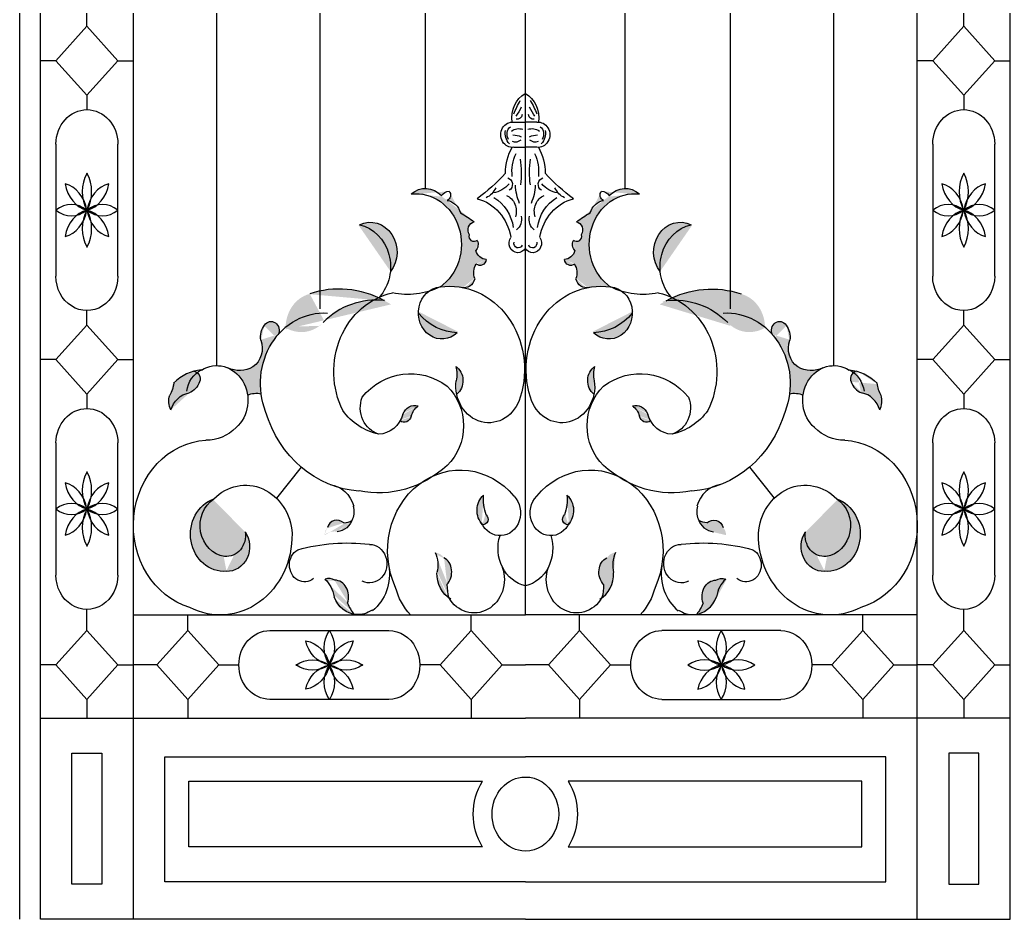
# Model space of a CAD drawing. Extents: x 12262 to 40734, y 30451 to 49613.
# Drawn here: x 31234 to 32333, y 31838 to 32837 of the extents above; entities that cross this region are included whole.
import ezdxf

# ---------------------------------------------------------------- set-up
doc = ezdxf.new("R2010")
doc.units = 0
doc.header["$LTSCALE"] = 0.85
doc.header["$MEASUREMENT"] = 0
doc.layers.get('0').update_dxf_attribs({"linetype": 'CONTINUOUS'})

# ---------------------------------------------------------------- blocks, each defined once
blk = doc.blocks.new('A$C0DFF4785')
h = blk.add_hatch(color=256)
edge = h.paths.add_edge_path()
edge.add_ellipse((1549.1, 782.7), major_axis=(0, 28.6), ratio=0.9, start_angle=316.2779, end_angle=397.9444, ccw=False)
edge.add_ellipse((1575.6, 796.6), major_axis=(0, 11.7), ratio=0.9, start_angle=361.064, end_angle=415.03, ccw=False)
edge.add_ellipse((1571.3, 803.9), major_axis=(0, 6.28), ratio=0.9, start_angle=198.6886, end_angle=314.0296, ccw=False)
edge.add_ellipse((1570.5, 777.6), major_axis=(0, 20.6), ratio=0.9, start_angle=288.8026, end_angle=351.8602, ccw=False)
edge.add_ellipse((1495.6, 591.5), major_axis=(0, 218.4), ratio=0.9, start_angle=326.7998, end_angle=331.9524, ccw=False)
edge.add_ellipse((1604.8, 765.1), major_axis=(0, 9.28), ratio=0.9, start_angle=10.579, end_angle=124.4907)
edge.add_ellipse((1603.2, 758.4), major_axis=(0, 6.11), ratio=0.9, start_angle=76.5092, end_angle=217.8899)
edge.add_ellipse((1599, 749.2), major_axis=(0, 9.5), ratio=0.9, start_angle=223.6227, end_angle=297.4364, ccw=False)
edge.add_ellipse((1617.5, 747), major_axis=(0, 14.7), ratio=0.9, start_angle=108.4814, end_angle=175.6353)
edge.add_ellipse((1609.7, 733.4), major_axis=(0, 7.63), ratio=0.9, start_angle=142.447, end_angle=262.1226, ccw=False)
edge.add_ellipse((1617.6, 717.6), major_axis=(0, 16.6), ratio=0.9, start_angle=53.9705, end_angle=112.8509)
edge.add_ellipse((1592.1, 714.6), major_axis=(0, 13.5), ratio=0.9, start_angle=174.3177, end_angle=254.7474, ccw=False)
edge.add_ellipse((1576.1, 610.5), major_axis=(0, 92.2), ratio=0.9, start_angle=-10.278, end_angle=7.4562)
edge.add_ellipse((1538.5, 749.4), major_axis=(0, 56.1), ratio=0.9, start_angle=212.1191, end_angle=365.8851)
h = blk.add_hatch(color=256)
edge = h.paths.add_edge_path()
edge.add_ellipse((1743.8, 610.5), major_axis=(0, 92.2), ratio=0.9, start_angle=-7.4562, end_angle=10.278)
edge.add_ellipse((1727.8, 714.6), major_axis=(0, 13.5), ratio=0.9, start_angle=105.2526, end_angle=185.6823, ccw=False)
edge.add_ellipse((1702.3, 717.6), major_axis=(0, 16.6), ratio=0.9, start_angle=247.1491, end_angle=306.0295)
edge.add_ellipse((1710.3, 733.4), major_axis=(0, 7.63), ratio=0.9, start_angle=97.8774, end_angle=217.553, ccw=False)
edge.add_ellipse((1702.5, 747), major_axis=(0, 14.7), ratio=0.9, start_angle=184.3647, end_angle=251.5186)
edge.add_ellipse((1720.9, 749.2), major_axis=(0, 9.5), ratio=0.9, start_angle=62.5636, end_angle=136.3773, ccw=False)
edge.add_ellipse((1716.7, 758.4), major_axis=(0, 6.11), ratio=0.9, start_angle=142.1101, end_angle=283.4908)
edge.add_ellipse((1715.2, 765.1), major_axis=(0, 9.28), ratio=0.9, start_angle=235.5093, end_angle=349.421)
edge.add_ellipse((1824.3, 591.5), major_axis=(0, 218.4), ratio=0.9, start_angle=388.0476, end_angle=393.2002, ccw=False)
edge.add_ellipse((1749.5, 777.6), major_axis=(0, 20.6), ratio=0.9, start_angle=368.1398, end_angle=431.1974, ccw=False)
edge.add_ellipse((1748.6, 803.9), major_axis=(0, 6.28), ratio=0.9, start_angle=45.9704, end_angle=161.3114, ccw=False)
edge.add_ellipse((1744.4, 796.6), major_axis=(0, 11.7), ratio=0.9, start_angle=304.97, end_angle=358.936, ccw=False)
edge.add_ellipse((1770.8, 782.7), major_axis=(0, 28.6), ratio=0.9, start_angle=322.0556, end_angle=403.7221, ccw=False)
edge.add_ellipse((1781.4, 749.4), major_axis=(0, 56.1), ratio=0.9, start_angle=-5.8851, end_angle=147.8809)
h = blk.add_hatch(color=256)
edge = h.paths.add_edge_path()
edge.add_ellipse((1487.9, 740.8), major_axis=(0, 33), ratio=0.9, start_angle=228.6294, end_angle=383.6731, ccw=False)
edge.add_ellipse((1467.5, 724.2), major_axis=(0, 47.7), ratio=0.9, start_angle=263.65, end_angle=348.6525)
h = blk.add_hatch(color=256)
edge = h.paths.add_edge_path()
edge.add_ellipse((1832, 740.8), major_axis=(0, 33), ratio=0.9, start_angle=-23.6731, end_angle=131.3706, ccw=False)
edge.add_ellipse((1852.4, 724.2), major_axis=(0, 47.7), ratio=0.9, start_angle=11.3475, end_angle=96.35)
h = blk.add_hatch(color=256)
edge = h.paths.add_edge_path()
edge.add_ellipse((1501.4, 581.8), major_axis=(-30.8, 102), ratio=0.871811, start_angle=-20.5763, end_angle=25.3708)
edge.add_ellipse((1408.7, 693.4), major_axis=(-12.1, 40.2), ratio=0.871811, start_angle=137.5049, end_angle=207.1745, ccw=False)
edge.add_ellipse((1432, 652.6), major_axis=(-12.5, 41.3), ratio=0.871811, start_angle=358.2986, end_angle=429.8919, ccw=False)
edge.add_ellipse((1461.8, 572.8), major_axis=(-37, 122.7), ratio=0.871811, start_angle=319.1137, end_angle=362.2065, ccw=False)
h = blk.add_hatch(color=256)
edge = h.paths.add_edge_path()
edge.add_ellipse((1818.6, 581.8), major_axis=(30.8, 102), ratio=0.871811, start_angle=334.6292, end_angle=380.5763, ccw=False)
edge.add_ellipse((1911.3, 693.4), major_axis=(12.1, 40.2), ratio=0.871811, start_angle=152.8255, end_angle=222.4951)
edge.add_ellipse((1887.9, 652.6), major_axis=(12.5, 41.3), ratio=0.871811, start_angle=-69.8919, end_angle=1.7014)
edge.add_ellipse((1858.2, 572.8), major_axis=(37, 122.7), ratio=0.871811, start_angle=-2.2065, end_angle=40.8863)
h = blk.add_hatch(color=256)
edge = h.paths.add_edge_path()
edge.add_ellipse((1567.4, 673.1), major_axis=(0, 29), ratio=0.9, start_angle=90, end_angle=220.833, ccw=False)
edge.add_ellipse((1585.6, 717.2), major_axis=(0, 66.1), ratio=0.9, start_angle=131.933, end_angle=178.9)
h = blk.add_hatch(color=256)
edge = h.paths.add_edge_path()
edge.add_ellipse((1752.6, 673.1), major_axis=(0, 29), ratio=0.9, start_angle=139.167, end_angle=270, ccw=False)
edge.add_ellipse((1734.4, 717.2), major_axis=(0, 66.1), ratio=0.9, start_angle=181.1, end_angle=228.067)
h = blk.add_hatch(color=256)
edge = h.paths.add_edge_path()
edge.add_ellipse((1342.8, 645.1), major_axis=(0, 35.9), ratio=0.9, start_angle=159.5644, end_angle=207.5546)
edge.add_ellipse((1345.9, 634), major_axis=(0, 24.6), ratio=0.9, start_angle=212.2275, end_angle=291.1142)
edge.add_ellipse((1383, 646.8), major_axis=(0, 18.7), ratio=0.9, start_angle=47.714, end_angle=101.8471, ccw=False)
edge.add_ellipse((1377.9, 653.8), major_axis=(0, 9.83), ratio=0.9, start_angle=240.052, end_angle=415.6178, ccw=False)
edge.add_ellipse((1436.5, 594.8), major_axis=(0, 78.3), ratio=0.9, start_angle=46.3255, end_angle=98.3153)
edge.add_ellipse((1361.8, 550), major_axis=(0, 33.9), ratio=0.9, start_angle=-9.37, end_angle=19.1692)
edge.add_ellipse((1317.5, 576.1), major_axis=(0, 38.5), ratio=0.9, start_angle=-81.1654, end_angle=-23.6805)
h = blk.add_hatch(color=256)
edge = h.paths.add_edge_path()
edge.add_ellipse((1958.1, 550), major_axis=(0, 33.9), ratio=0.9, start_angle=-19.1692, end_angle=9.37)
edge.add_ellipse((1883.4, 594.8), major_axis=(0, 78.3), ratio=0.9, start_angle=261.6847, end_angle=313.6745)
edge.add_ellipse((1942, 653.8), major_axis=(0, 9.83), ratio=0.9, start_angle=-55.6178, end_angle=119.948, ccw=False)
edge.add_ellipse((1936.9, 646.8), major_axis=(0, 18.7), ratio=0.9, start_angle=258.1529, end_angle=312.286, ccw=False)
edge.add_ellipse((1974, 634), major_axis=(0, 24.6), ratio=0.9, start_angle=68.8858, end_angle=147.7725)
edge.add_ellipse((1977.2, 645.1), major_axis=(0, 35.9), ratio=0.9, start_angle=152.4454, end_angle=200.4356)
edge.add_ellipse((2002.4, 576.1), major_axis=(0, 38.5), ratio=0.9, start_angle=23.6805, end_angle=81.1654)
h = blk.add_hatch(color=256)
edge = h.paths.add_edge_path()
edge.add_ellipse((1282, 601.8), major_axis=(7.3, 17.3), ratio=0.919426, start_angle=220.6216, end_angle=275.4189)
edge.add_ellipse((1290.8, 599.5), major_axis=(3.51, 8.28), ratio=0.919426, start_angle=-87.3183, end_angle=16.0005)
edge.add_ellipse((1300.5, 561.8), major_axis=(19, 44.8), ratio=0.919426, start_angle=35.5702, end_angle=67.5606)
edge.add_ellipse((1243.3, 596.2), major_axis=(11.1, 26.3), ratio=0.919426, start_angle=260.6075, end_angle=288.9596, ccw=False)
edge.add_ellipse((1282.9, 576.3), major_axis=(7.8, 18.4), ratio=0.919426, start_angle=95.1078, end_angle=144.6125)
edge.add_ellipse((1289.2, 559.6), major_axis=(9.9, 23.3), ratio=0.919426, start_angle=30.6466, end_angle=97.8782, ccw=False)
h = blk.add_hatch(color=256)
edge = h.paths.add_edge_path()
edge.add_ellipse((1619.4, 591.7), major_axis=(0, 40.5), ratio=0.9, start_angle=81.2068, end_angle=102.493, ccw=False)
edge.add_ellipse((1558.8, 604.5), major_axis=(0, 28.1), ratio=0.9, start_angle=256.2392, end_angle=289.1198)
edge.add_ellipse((1574.1, 597.9), major_axis=(0, 18.5), ratio=0.9, start_angle=215.5648, end_angle=328.989, ccw=False)
h = blk.add_hatch(color=256)
edge = h.paths.add_edge_path()
edge.add_ellipse((1761.1, 604.5), major_axis=(0, 28.1), ratio=0.9, start_angle=70.8802, end_angle=103.7608)
edge.add_ellipse((1700.5, 591.7), major_axis=(0, 40.5), ratio=0.9, start_angle=257.507, end_angle=278.7932, ccw=False)
edge.add_ellipse((1745.8, 597.9), major_axis=(0, 18.5), ratio=0.9, start_angle=31.011, end_angle=144.4352, ccw=False)
h = blk.add_hatch(color=256)
edge = h.paths.add_edge_path()
edge.add_ellipse((2037.9, 601.8), major_axis=(-7.3, 17.3), ratio=0.919426, start_angle=84.5811, end_angle=139.3784, ccw=False)
edge.add_ellipse((2029.2, 599.5), major_axis=(-3.51, 8.28), ratio=0.919426, start_angle=343.9995, end_angle=447.3183, ccw=False)
edge.add_ellipse((2019.4, 561.8), major_axis=(-19, 44.8), ratio=0.919426, start_angle=292.4394, end_angle=324.4298, ccw=False)
edge.add_ellipse((2076.6, 596.2), major_axis=(-11.1, 26.3), ratio=0.919426, start_angle=71.0404, end_angle=99.3925)
edge.add_ellipse((2037.1, 576.3), major_axis=(-7.8, 18.4), ratio=0.919426, start_angle=215.3875, end_angle=264.8922, ccw=False)
edge.add_ellipse((2030.7, 559.6), major_axis=(-9.9, 23.3), ratio=0.919426, start_angle=262.1218, end_angle=329.3534)
h = blk.add_hatch(color=256)
edge = h.paths.add_edge_path()
edge.add_ellipse((1497.1, 569.9), major_axis=(0, 31.3), ratio=0.9, start_angle=238.1725, end_angle=253.1908)
edge.add_ellipse((1537.6, 553.9), major_axis=(0, 16.6), ratio=0.9, start_angle=346.295, end_angle=425.2747, ccw=False)
edge.add_ellipse((1552.8, 551.1), major_axis=(0, 22.9), ratio=0.9, start_angle=34.1931, end_angle=71.0761)
edge.add_ellipse((1525.6, 560.4), major_axis=(0, 8.68), ratio=0.9, start_angle=143.9695, end_angle=257.2228, ccw=False)
h = blk.add_hatch(color=256)
edge = h.paths.add_edge_path()
edge.add_ellipse((1767.2, 551.1), major_axis=(0, 22.9), ratio=0.9, start_angle=-71.0761, end_angle=-34.1931)
edge.add_ellipse((1782.3, 553.9), major_axis=(0, 16.6), ratio=0.9, start_angle=294.7253, end_angle=373.705, ccw=False)
edge.add_ellipse((1822.8, 569.9), major_axis=(0, 31.3), ratio=0.9, start_angle=106.8092, end_angle=121.8275)
edge.add_ellipse((1794.3, 560.4), major_axis=(0, 8.68), ratio=0.9, start_angle=102.7772, end_angle=216.0305, ccw=False)
h = blk.add_hatch(color=256)
edge = h.paths.add_edge_path()
edge.add_ellipse((1328.4, 426), major_axis=(0, 23.3), ratio=0.9, start_angle=173.9011, end_angle=280.4438)
edge.add_ellipse((1329.3, 413.7), major_axis=(0, 27.5), ratio=0.9, start_angle=177.2417, end_angle=306.8079, ccw=False)
edge.add_ellipse((1325.5, 427.4), major_axis=(0, 41.2), ratio=0.9, start_angle=17.464, end_angle=184.0195, ccw=False)
edge.add_ellipse((1330.1, 437), major_axis=(0, 34.5), ratio=0.9, start_angle=30.5521, end_angle=172.7912)
h = blk.add_hatch(color=256)
edge = h.paths.add_edge_path()
edge.add_ellipse((1613, 444.2), major_axis=(0, 6.25), ratio=0.9, start_angle=173.2795, end_angle=321.057, ccw=False)
edge.add_ellipse((1626.4, 453.8), major_axis=(0, 22.2), ratio=0.9, start_angle=39.439, end_angle=135.3229, ccw=False)
edge.add_ellipse((1652.8, 466), major_axis=(0, 43.7), ratio=0.9, start_angle=83.6362, end_angle=112.8508)
h = blk.add_hatch(color=256)
edge = h.paths.add_edge_path()
edge.add_ellipse((1693.5, 453.8), major_axis=(0, 22.2), ratio=0.9, start_angle=224.6771, end_angle=320.561, ccw=False)
edge.add_ellipse((1706.9, 444.2), major_axis=(0, 6.25), ratio=0.9, start_angle=38.943, end_angle=186.7205, ccw=False)
edge.add_ellipse((1667.1, 466), major_axis=(0, 43.7), ratio=0.9, start_angle=247.1492, end_angle=276.3638)
h = blk.add_hatch(color=256)
edge = h.paths.add_edge_path()
edge.add_ellipse((1994.5, 427.4), major_axis=(0, 41.2), ratio=0.9, start_angle=175.9805, end_angle=342.536, ccw=False)
edge.add_ellipse((1990.7, 413.7), major_axis=(0, 27.5), ratio=0.9, start_angle=53.1921, end_angle=182.7583, ccw=False)
edge.add_ellipse((1991.5, 426), major_axis=(0, 23.3), ratio=0.9, start_angle=79.5562, end_angle=186.0989)
edge.add_ellipse((1989.8, 437), major_axis=(0, 34.5), ratio=0.9, start_angle=187.2088, end_angle=329.4479)
h = blk.add_hatch(color=256)
edge = h.paths.add_edge_path()
edge.add_ellipse((1447.9, 426.1), major_axis=(-4, 11), ratio=0.88934, start_angle=383.9404, end_angle=428.5647, ccw=False)
edge.add_ellipse((1451.7, 429.8), major_axis=(-4.5, 12.5), ratio=0.88934, start_angle=302.606, end_angle=410.1852, ccw=False)
edge.add_ellipse((1452.4, 476.1), major_axis=(-12.5, 34.7), ratio=0.88934, start_angle=168.8436, end_angle=185.0845)
edge.add_ellipse((1447.4, 454.5), major_axis=(-8.4, 23.2), ratio=0.88934, start_angle=167.8627, end_angle=222.8484, ccw=False)
edge.add_ellipse((1449.9, 407.7), major_axis=(-7.8, 21.7), ratio=0.88934, start_angle=-25.7734, end_angle=14.9406)
h = blk.add_hatch(color=256)
edge = h.paths.add_edge_path()
edge.add_ellipse((1872, 426.1), major_axis=(4, 11), ratio=0.88934, start_angle=-68.5647, end_angle=-23.9404)
edge.add_ellipse((1868.2, 429.8), major_axis=(4.5, 12.5), ratio=0.88934, start_angle=-50.1852, end_angle=57.394)
edge.add_ellipse((1867.6, 476.1), major_axis=(12.5, 34.7), ratio=0.88934, start_angle=174.9155, end_angle=191.1564, ccw=False)
edge.add_ellipse((1872.5, 454.5), major_axis=(8.4, 23.2), ratio=0.88934, start_angle=137.1516, end_angle=192.1373)
edge.add_ellipse((1870, 407.7), major_axis=(7.8, 21.7), ratio=0.88934, start_angle=345.0594, end_angle=385.7734, ccw=False)
h = blk.add_hatch(color=256)
edge = h.paths.add_edge_path()
edge.add_ellipse((1557.3, 390.7), major_axis=(5.3, 15.9), ratio=0.879839, start_angle=325.4959, end_angle=370.1203, ccw=False)
edge.add_ellipse((1561.3, 384.1), major_axis=(6, 18.1), ratio=0.879839, start_angle=244.1615, end_angle=351.7407, ccw=False)
edge.add_ellipse((1620.3, 375.3), major_axis=(16.6, 50.3), ratio=0.879839, start_angle=110.3992, end_angle=126.6401)
edge.add_ellipse((1593.5, 386.7), major_axis=(11.1, 33.6), ratio=0.879839, start_angle=109.4183, end_angle=164.4039, ccw=False)
edge.add_ellipse((1533.4, 390.7), major_axis=(10.4, 31.4), ratio=0.879839, start_angle=-84.2179, end_angle=-43.5038)
h = blk.add_hatch(color=256)
edge = h.paths.add_edge_path()
edge.add_ellipse((1762.7, 390.7), major_axis=(-5.3, 15.9), ratio=0.879839, start_angle=-10.1203, end_angle=34.5041)
edge.add_ellipse((1758.6, 384.1), major_axis=(-6, 18.1), ratio=0.879839, start_angle=8.2593, end_angle=115.8385)
edge.add_ellipse((1699.6, 375.3), major_axis=(-16.6, 50.3), ratio=0.879839, start_angle=233.3599, end_angle=249.6008, ccw=False)
edge.add_ellipse((1726.4, 386.7), major_axis=(-11.1, 33.6), ratio=0.879839, start_angle=195.5961, end_angle=250.5817)
edge.add_ellipse((1786.5, 390.7), major_axis=(-10.4, 31.4), ratio=0.879839, start_angle=403.5038, end_angle=444.2179, ccw=False)
h = blk.add_hatch(color=256)
edge = h.paths.add_edge_path()
edge.add_ellipse((1441.3, 361.3), major_axis=(2.7, 16.9), ratio=0.844234, start_angle=340.4988, end_angle=385.1231, ccw=False)
edge.add_ellipse((1447.4, 357.1), major_axis=(3, 19.2), ratio=0.844234, start_angle=259.1644, end_angle=366.7436, ccw=False)
edge.add_ellipse((1504.4, 376), major_axis=(8.5, 53.4), ratio=0.844234, start_angle=125.402, end_angle=141.6429)
edge.add_ellipse((1475.8, 374.2), major_axis=(5.7, 35.7), ratio=0.844234, start_angle=124.4211, end_angle=179.4068, ccw=False)
edge.add_ellipse((1419.5, 350.3), major_axis=(5.3, 33.4), ratio=0.844234, start_angle=-69.215, end_angle=-28.501)
h = blk.add_hatch(color=256)
edge = h.paths.add_edge_path()
edge.add_ellipse((1878.7, 361.3), major_axis=(-2.7, 16.9), ratio=0.844234, start_angle=-25.1231, end_angle=19.5012)
edge.add_ellipse((1872.5, 357.1), major_axis=(-3, 19.2), ratio=0.844234, start_angle=-6.7436, end_angle=100.8356)
edge.add_ellipse((1815.5, 376), major_axis=(-8.5, 53.4), ratio=0.844234, start_angle=218.3571, end_angle=234.598, ccw=False)
edge.add_ellipse((1844.1, 374.2), major_axis=(-5.7, 35.7), ratio=0.844234, start_angle=180.5932, end_angle=235.5789)
edge.add_ellipse((1900.4, 350.3), major_axis=(-5.3, 33.4), ratio=0.844234, start_angle=388.501, end_angle=429.215, ccw=False)
for p, q in [((1099, 0), (1099, 2002.7)), ((1122, 0), (1122, 2002.7)), ((1225.1, 0), (1225.1, 2002.7)), ((2094.9, 0), (2094.9, 2002.7)), ((2198, 0), (2198, 2002.7)), ((1660, 337.8), (1660, 1888.2)), ((1317.5, 614.7), (1317.5, 1781.8)), ((2002.4, 614.7), (2002.4, 1781.8)), ((1432.3, 677.7), (1432.3, 1597.1)), ((1887.6, 677.7), (1887.6, 1597.1)), ((1549.1, 811.2), (1549.1, 1528.2)), ((1770.8, 811.2), (1770.8, 1528.2)), ((1173.5, 991.3), (1173.5, 1007.4)), ((2146.4, 991.3), (2146.4, 1007.4)), ((1139.1, 953.1), (1173.5, 991.3)), ((1173.5, 991.3), (1207.9, 953.1)), ((2112, 953.1), (2146.4, 991.3)), ((2146.4, 991.3), (2180.8, 953.1)), ((1139.1, 953.1), (1122, 953.1)), ((1173.5, 914.9), (1139.1, 953.1)), ((1207.9, 953.1), (1173.5, 914.9)), ((1207.9, 953.1), (1225.1, 953.1)), ((2112, 953.1), (2094.9, 953.1)), ((2146.4, 914.9), (2112, 953.1)), ((2180.8, 953.1), (2146.4, 914.9)), ((2180.8, 953.1), (2198, 953.1)), ((1173.5, 914.9), (1173.5, 898.8)), ((1173.5, 914.9), (1173.5, 898.8)), ((2146.4, 914.9), (2146.4, 898.8)), ((2146.4, 914.9), (2146.4, 898.8)), ((1647.2, 884.8), (1660, 884.8)), ((1672.7, 884.8), (1660, 884.8)), ((1139.1, 860.6), (1139.1, 787.2)), ((1207.9, 787.2), (1207.9, 860.6)), ((2112, 860.6), (2112, 787.2)), ((2180.8, 787.2), (2180.8, 860.6)), ((1647.2, 857.1), (1660, 857.1)), ((1672.7, 857.1), (1660, 857.1)), ((1139.1, 787.2), (1139.1, 713.9)), ((1207.9, 713.9), (1207.9, 787.2)), ((2112, 787.2), (2112, 713.9)), ((2180.8, 713.9), (2180.8, 787.2)), ((1173.5, 659.5), (1173.5, 675.7)), ((2146.4, 659.5), (2146.4, 675.7)), ((1139.1, 621.3), (1173.5, 659.5)), ((1173.5, 659.5), (1207.9, 621.3)), ((2112, 621.3), (2146.4, 659.5)), ((2146.4, 659.5), (2180.8, 621.3)), ((1139.1, 621.3), (1122, 621.3)), ((1173.5, 583.1), (1139.1, 621.3)), ((1207.9, 621.3), (1173.5, 583.1)), ((1207.9, 621.3), (1225.1, 621.3)), ((2112, 621.3), (2094.9, 621.3)), ((2146.4, 583.1), (2112, 621.3)), ((2180.8, 621.3), (2146.4, 583.1)), ((2180.8, 621.3), (2198, 621.3)), ((1173.5, 583.1), (1173.5, 567)), ((2146.4, 583.1), (2146.4, 567)), ((1139.1, 528.8), (1139.1, 455.4)), ((1207.9, 455.4), (1207.9, 528.8)), ((2112, 528.8), (2112, 455.4)), ((2180.8, 455.4), (2180.8, 528.8)), ((1411.3, 501.9), (1383.8, 467.4)), ((1908.6, 501.9), (1936.1, 467.4)), ((1139.1, 455.4), (1139.1, 382.1)), ((1207.9, 382.1), (1207.9, 455.4)), ((2112, 455.4), (2112, 382.1)), ((2180.8, 382.1), (2180.8, 455.4)), ((1173.5, 320.5), (1173.5, 343.9)), ((2146.4, 320.5), (2146.4, 343.9)), ((1225.1, 337.8), (1660, 337.8)), ((1285.3, 320.5), (1285.3, 337.8)), ((1599.7, 320.5), (1599.7, 337.8)), ((2094.9, 337.8), (1660, 337.8)), ((1720.2, 320.5), (1720.2, 337.8)), ((2034.6, 320.5), (2034.6, 337.8)), ((1173.5, 320.5), (1139.1, 282.3)), ((1207.9, 282.3), (1173.5, 320.5)), ((1250.9, 282.3), (1285.3, 320.5)), ((1285.3, 320.5), (1319.7, 282.3)), ((1376.5, 320.5), (1442.5, 320.5)), ((1442.5, 320.5), (1508.5, 320.5)), ((1599.7, 320.5), (1565.3, 282.3)), ((1634.1, 282.3), (1599.7, 320.5)), ((1685.8, 282.3), (1720.2, 320.5)), ((1720.2, 320.5), (1754.6, 282.3)), ((1877.4, 320.5), (1811.4, 320.5)), ((1943.4, 320.5), (1877.4, 320.5)), ((2034.6, 320.5), (2000.2, 282.3)), ((2069, 282.3), (2034.6, 320.5)), ((2146.4, 320.5), (2112, 282.3)), ((2180.8, 282.3), (2146.4, 320.5)), ((1139.1, 282.3), (1122, 282.3)), ((1139.1, 282.3), (1173.5, 244)), ((1173.5, 244), (1207.9, 282.3)), ((1207.9, 282.3), (1225.1, 282.3)), ((1250.9, 282.3), (1225.1, 282.3)), ((1285.3, 244), (1250.9, 282.3)), ((1319.7, 282.3), (1285.3, 244)), ((1319.7, 282.3), (1342.1, 282.3)), ((1565.3, 282.3), (1542.9, 282.3)), ((1565.3, 282.3), (1599.7, 244)), ((1599.7, 244), (1634.1, 282.3)), ((1634.1, 282.3), (1660, 282.3)), ((1685.8, 282.3), (1660, 282.3)), ((1720.2, 244), (1685.8, 282.3)), ((1754.6, 282.3), (1720.2, 244)), ((1754.6, 282.3), (1777, 282.3)), ((2000.2, 282.3), (1977.8, 282.3)), ((2000.2, 282.3), (2034.6, 244)), ((2034.6, 244), (2069, 282.3)), ((2069, 282.3), (2094.9, 282.3)), ((2112, 282.3), (2094.9, 282.3)), ((2112, 282.3), (2146.4, 244)), ((2146.4, 244), (2180.8, 282.3)), ((2180.8, 282.3), (2198, 282.3)), ((1173.5, 244), (1173.5, 223.3)), ((1285.3, 244), (1285.3, 223.3)), ((1442.5, 244), (1376.5, 244)), ((1508.5, 244), (1442.5, 244)), ((1599.7, 244), (1599.7, 223.3)), ((1720.2, 244), (1720.2, 223.3)), ((1811.4, 244), (1877.4, 244)), ((1877.4, 244), (1943.4, 244)), ((2034.6, 244), (2034.6, 223.3)), ((2146.4, 244), (2146.4, 223.3)), ((1122, 223.3), (1660, 223.3)), ((2198, 223.3), (1660, 223.3)), ((1156.9, 184.5), (1190.2, 184.5)), ((1156.9, 38.8), (1156.9, 184.5)), ((1190.2, 184.5), (1190.2, 38.8)), ((1259.9, 41.7), (1259.9, 180.4)), ((1259.9, 180.4), (1660, 180.4)), ((2060, 180.4), (1660, 180.4)), ((2060, 41.7), (2060, 180.4)), ((2163.1, 184.5), (2129.8, 184.5)), ((2129.8, 184.5), (2129.8, 38.8)), ((2163.1, 38.8), (2163.1, 184.5)), ((1286.5, 153.4), (1612.5, 153.4)), ((1286.5, 80.2), (1286.5, 153.4)), ((2033.4, 153.4), (1707.4, 153.4)), ((2033.4, 80.2), (2033.4, 153.4)), ((1612.5, 80.2), (1286.5, 80.2)), ((1707.4, 80.2), (2033.4, 80.2)), ((1190.2, 38.8), (1156.9, 38.8)), ((1660, 41.7), (1259.9, 41.7)), ((1660, 41.7), (2060, 41.7)), ((2129.8, 38.8), (2163.1, 38.8)), ((1660, 0), (1122, 0)), ((1660, 0), (2198, 0))]:
    blk.add_line(p, q)
at = {"extrusion": (0, 0, -1)}
for centre, major_axis, ratio, start_param, end_param in [((1672.3, 889.8), (0, 30.3), 0.9, 4.552132, 5.811997), ((1647.6, 889.8), (0, 30.3), 0.9, 0.471188, 1.731053), ((1712.3, 865.3), (0, 77.7), 0.9, -1.191687, -0.975604), ((1588.6, 944.5), (0, 85.9), 0.9, 2.096374, 2.235296), ((1731.4, 944.5), (0, 85.9), 0.9, 4.047889, 4.186811), ((1607.6, 865.3), (0, 77.7), 0.9, 0.975604, 1.191687), ((1173.5, 860.6), (0, 38.2), 0.9, -1.570796, 1.570796), ((1651, 894.4), (0, 6.21), 0.9, 1.759546, 3.329798), ((1668.9, 894.4), (0, 6.21), 0.9, 2.953387, 4.523639), ((2146.4, 860.6), (0, 38.2), 0.9, -1.570796, 1.570796), ((1645.4, 870.9), (0, 14), 0.9, 3.000486, 6.424292), ((1648.8, 871.6), (0, 10.2), 0.9, 4.088577, 5.660062), ((1674.5, 870.9), (0, 14), 0.9, -0.141107, 3.282699), ((1671.1, 871.6), (0, 10.2), 0.9, 0.623123, 2.194608), ((1650.9, 872.4), (0, 14.8), 0.9, 3.835377, 4.945555), ((1653, 859.7), (0, 18), 0.9, -0.553926, 0.27033), ((1644, 831.8), (0, 39.1), 0.9, 0.06434, 0.330228), ((1667, 859.7), (0, 18), 0.9, -0.27033, 0.553926), ((1675.9, 831.8), (0, 39.1), 0.9, -0.330228, -0.06434), ((1669, 872.4), (0, 14.8), 0.9, 1.33763, 2.447809), ((1648.9, 873.4), (0, 10.7), 0.9, 2.466349, 3.477461), ((1671, 873.4), (0, 10.7), 0.9, 2.805725, 3.816836), ((1686, 828.3), (0, 53.4), 0.9, 4.712389, 5.278978), ((1681.5, 830.4), (0, 40.4), 0.9, 4.570722, 5.218017), ((1638.4, 830.4), (0, 40.4), 0.9, 1.065168, 1.712464), ((1633.9, 828.3), (0, 53.4), 0.9, 1.004207, 1.570796), ((1581.1, 828.8), (0, 82.6), 0.9, 1.387413, 1.733767), ((1738.9, 828.8), (0, 82.6), 0.9, 4.549419, 4.895772), ((1475.1, 1013.7), (0, 259.1), 0.9, 2.368765, 2.542441), ((1844.8, 1013.7), (0, 259.1), 0.9, 3.740745, 3.91442), ((1549.1, 782.7), (0, 28.6), 0.9, -0.662255, 0.763094), ((1620.3, 838.8), (0, 32.7), 0.9, 2.317744, 3.003138), ((1639, 815.8), (0, 7.34), 0.9, 0.229797, 2.657729), ((1694.2, 817.2), (0, 50.3), 0.9, 4.250341, 4.670752), ((1625.8, 817.2), (0, 50.3), 0.9, 1.612433, 2.032844), ((1680.9, 815.8), (0, 7.34), 0.9, 3.625456, 6.053388), ((1699.7, 838.8), (0, 32.7), 0.9, 3.280047, 3.965441), ((1770.8, 782.7), (0, 28.6), 0.9, -0.763094, 0.662255), ((1538.5, 749.4), (0, 56.1), 0.9, -0.102715, 2.581008), ((1575.6, 796.6), (0, 11.7), 0.9, -0.960454, -0.01857), ((1571.3, 803.9), (0, 6.28), 0.9, 0.802335, 2.815416), ((1607.6, 823.5), (0, 24.6), 0.9, 2.058628, 2.730253), ((1633.5, 786.2), (0, 18.3), 0.9, 0.338833, 1.934385), ((1686.4, 786.2), (0, 18.3), 0.9, 4.3488, 5.944352), ((1712.3, 823.5), (0, 24.6), 0.9, 3.552933, 4.224557), ((1781.4, 749.4), (0, 56.1), 0.9, 3.702177, 6.3859), ((1748.6, 803.9), (0, 6.28), 0.9, 3.46777, 5.48085), ((1744.4, 796.6), (0, 11.7), 0.9, 0.01857, 0.960454), ((1570.5, 777.6), (0, 20.6), 0.9, 0.142066, 1.242628), ((1596.4, 747.5), (0, 53.5), 0.9, 0.21291, 1.390748), ((1606.1, 760.9), (0, 45.5), 0.9, 0.483498, 1.418659), ((1713.9, 760.9), (0, 45.5), 0.9, -1.418659, -0.483498), ((1723.5, 747.5), (0, 53.5), 0.9, -1.390748, -0.21291), ((1749.5, 777.6), (0, 20.6), 0.9, -1.242628, -0.142066), ((1495.6, 591.5), (0, 218.4), 0.9, 0.489522, 0.579452), ((1643, 777.2), (0, 14.2), 0.9, 1.334146, 2.542186), ((1676.9, 777.2), (0, 14.2), 0.9, 3.740999, 4.949039), ((1824.3, 591.5), (0, 218.4), 0.9, -0.579452, -0.489522), ((1487.9, 740.8), (0, 33), 0.9, -0.413173, 2.292849), ((1467.5, 724.2), (0, 47.7), 0.9, 0.198051, 2.351496), ((1604.8, 765.1), (0, 9.28), 0.9, 4.110413, 6.098547), ((1715.2, 765.1), (0, 9.28), 0.9, 0.184638, 2.172772), ((1832, 740.8), (0, 33), 0.9, 3.990336, 6.696359), ((1852.4, 724.2), (0, 47.7), 0.9, 3.931689, 6.085134), ((1603.2, 758.4), (0, 6.11), 0.9, 2.48029, 4.947849), ((1716.7, 758.4), (0, 6.11), 0.9, 1.335337, 3.802896), ((1599, 749.2), (0, 9.5), 0.9, 1.091941, 2.380232), ((1651.7, 750.7), (0, 10.8), 0.9, 2.118486, 5.338403), ((1652, 750.5), (0, 5.27), 0.9, 2.00956, 4.951822), ((1668.2, 750.7), (0, 10.8), 0.9, 0.944782, 4.164699), ((1668, 750.5), (0, 5.27), 0.9, 1.331363, 4.273626), ((1720.9, 749.2), (0, 9.5), 0.9, 3.902953, 5.191244), ((1617.5, 747), (0, 14.7), 0.9, 3.217772, 4.389827), ((1702.5, 747), (0, 14.7), 0.9, 1.893358, 3.065414), ((1617.6, 717.6), (0, 16.6), 0.9, 4.313565, 5.341223), ((1609.7, 733.4), (0, 7.63), 0.9, 1.708283, 3.797016), ((1710.3, 733.4), (0, 7.63), 0.9, 2.486169, 4.574902), ((1702.3, 717.6), (0, 16.6), 0.9, 0.941962, 1.96962), ((1173.5, 713.9), (0, 38.2), 0.9, 1.570796, 4.712389), ((1576.1, 610.5), (0, 92.2), 0.9, -0.130135, 1.912253), ((1592.1, 714.6), (0, 13.5), 0.9, 1.837004, 3.380754), ((1743.8, 610.5), (0, 92.2), 0.9, 4.370932, 6.41332), ((1727.8, 714.6), (0, 13.5), 0.9, 2.902432, 4.446181), ((1858.2, 572.8), (37, 122.7), 0.871811, -0.7136, 0.038511), ((2146.4, 713.9), (0, 38.2), 0.9, 1.570796, 4.712389), ((1527.5, 607.9), (0, 89), 0.9, 4.20731, 6.09431), ((1529.2, 794.1), (0, 100.5), 0.9, 2.731311, 3.327708), ((1567.4, 673.1), (0, 29), 0.9, 2.428922, 6.20452), ((1752.6, 673.1), (0, 29), 0.9, 0.078666, 3.854263), ((1790.7, 794.1), (0, 100.5), 0.9, 2.955477, 3.551874), ((1792.4, 607.9), (0, 89), 0.9, 0.188875, 2.075875), ((1818.6, 581.8), (30.8, 102), 0.871811, -0.359124, 0.442804), ((1436.5, 594.8), (0, 78.3), 0.9, 4.305295, 6.338817), ((1585.6, 717.2), (0, 66.1), 0.9, 3.160792, 3.98052), ((1734.4, 717.2), (0, 66.1), 0.9, 2.302666, 3.122394), ((1883.4, 594.8), (0, 78.3), 0.9, -0.055632, 1.97789), ((1377.9, 653.8), (0, 9.83), 0.9, -0.970714, 2.093488), ((1942, 653.8), (0, 9.83), 0.9, 4.189698, 7.253899), ((1383, 646.8), (0, 18.7), 0.9, 4.505617, 5.45042), ((1936.9, 646.8), (0, 18.7), 0.9, 0.832766, 1.777568), ((1345.9, 634), (0, 24.6), 0.9, 1.202283, 2.579117), ((1974, 634), (0, 24.6), 0.9, 3.704068, 5.080902), ((1317.5, 576.1), (0, 38.5), 0.9, -0.509218, 2.473817), ((2002.4, 576.1), (0, 38.5), 0.9, 3.809368, 6.792403), ((1311.3, 581.8), (0, 30.4), 0.9, -1.426788, -0.39966), ((1290.8, 599.5), (3.51, 8.28), 0.919426, -0.279261, 1.523991), ((1342.8, 645.1), (0, 35.9), 0.9, 2.660674, 3.556883), ((1532.4, 525), (0, 80.7), 0.9, -0.830329, 0.59499), ((1558.8, 604.5), (0, 28.1), 0.9, 1.237093, 1.810967), ((1574.1, 597.9), (0, 18.5), 0.9, 0.541244, 2.520869), ((1745.8, 597.9), (0, 18.5), 0.9, 3.762316, 5.741942), ((1761.1, 604.5), (0, 28.1), 0.9, 4.472218, 5.046092), ((1787.5, 525), (0, 80.7), 0.9, -0.59499, 0.830329), ((1977.2, 645.1), (0, 35.9), 0.9, 2.726303, 3.622511), ((2008.7, 581.8), (0, 30.4), 0.9, 0.39966, 1.426788), ((2019.4, 561.8), (-19, 44.8), 0.919426, 0.430088, 1.179155), ((1243.3, 596.2), (11.1, 26.3), 0.919426, 1.239889, 1.734727), ((1282, 601.8), (7.3, 17.3), 0.919426, 1.476218, 2.432612), ((1619.4, 591.7), (0, 40.5), 0.9, 1.870668, 4.865858), ((1700.5, 591.7), (0, 40.5), 0.9, 1.417327, 4.412517), ((1289.2, 559.6), (9.9, 23.3), 0.919426, 4.574889, 5.748302), ((1361.8, 550), (0, 33.9), 0.9, -0.334566, 0.163537), ((1539.2, 547.8), (0, 57.9), 0.9, 0.708596, 2.432996), ((1780.7, 547.8), (0, 57.9), 0.9, 3.850189, 5.574589), ((1958.1, 550), (0, 33.9), 0.9, -0.163537, 0.334566), ((1282.9, 576.3), (7.8, 18.4), 0.919426, 3.759221, 4.623241), ((1504, 567.9), (0, 30.2), 0.9, 3.395995, 5.105421), ((1537.6, 553.9), (0, 16.6), 0.9, -1.139258, 0.239197), ((1782.3, 553.9), (0, 16.6), 0.9, -0.239197, 1.139258), ((1816, 567.9), (0, 30.2), 0.9, 1.177764, 2.88719), ((1173.5, 528.8), (0, 38.2), 0.9, -1.570796, 1.570796), ((1482, 604.1), (0, 128.9), 0.9, 3.198598, 4.393982), ((1508.5, 610.1), (0, 72.6), 0.9, 3.316953, 4.039425), ((1497.1, 569.9), (0, 31.3), 0.9, 1.864173, 3.141593), ((1552.8, 551.1), (0, 22.9), 0.9, -1.240512, -0.596782), ((1767.2, 551.1), (0, 22.9), 0.9, 0.596782, 1.240512), ((1822.8, 569.9), (0, 31.3), 0.9, 3.141593, 4.419013), ((1811.4, 610.1), (0, 72.6), 0.9, 2.24376, 2.966233), ((1838, 604.1), (0, 128.9), 0.9, 1.889203, 3.084587), ((2146.4, 528.8), (0, 38.2), 0.9, -1.570796, 1.570796), ((1525.6, 560.4), (0, 8.68), 0.9, 1.793801, 3.770443), ((1794.3, 560.4), (0, 8.68), 0.9, 2.512742, 4.489384), ((1307.1, 584), (0, 52.1), 0.9, 2.391455, 3.173308), ((2012.9, 584), (0, 52.1), 0.9, 3.109877, 3.89173), ((1310.3, 437.3), (0, 94.7), 0.9, 3.40848, 6.22764), ((2009.6, 437.3), (0, 94.7), 0.9, 0.055545, 2.874706), ((1587.8, 409.1), (0, 89.6), 0.9, 4.241414, 7.113335), ((1732.1, 409.1), (0, 89.6), 0.9, -0.83015, 2.041771), ((1496.8, 606.4), (0, 133.1), 0.9, 2.450316, 3.321186), ((1823.2, 606.4), (0, 133.1), 0.9, 2.961999, 3.832869), ((1349.4, 424.3), (0, 57.6), 0.9, -0.744021, 1.504293), ((1970.5, 424.3), (0, 57.6), 0.9, -1.504293, 0.744021), ((1441.8, 450.8), (-11, 30.6), 0.88934, 0.436726, 1.634444), ((1325.5, 427.4), (0, 41.2), 0.9, 3.07144, 5.978381), ((1330.1, 437), (0, 34.5), 0.9, 3.267409, 5.749951), ((1626.4, 453.8), (0, 22.2), 0.9, 3.921355, 5.594845), ((1631.9, 451.1), (0, 25.3), 0.9, 0.751174, 4.261549), ((1652.8, 466), (0, 43.7), 0.9, 4.313567, 4.823458), ((1688.1, 451.1), (0, 25.3), 0.9, 2.021636, 5.532012), ((1667.1, 466), (0, 43.7), 0.9, 1.459727, 1.969618), ((1693.5, 453.8), (0, 22.2), 0.9, 0.68834, 2.361831), ((1994.5, 427.4), (0, 41.2), 0.9, 0.304805, 3.211746), ((1989.8, 437), (0, 34.5), 0.9, 0.533234, 3.015776), ((1447.4, 454.5), (-8.4, 23.2), 0.88934, 1.721111, 2.30716), ((1447.4, 454.5), (-8.4, 23.2), 0.88934, 2.30716, 3.353428), ((1613, 444.2), (0, 6.25), 0.9, 0.679684, 3.258887), ((1706.9, 444.2), (0, 6.25), 0.9, 3.024299, 5.603501), ((1867.6, 476.1), (12.5, 34.7), 0.88934, 2.946877, 3.230334), ((1868.2, 429.8), (4.5, 12.5), 0.88934, -1.001714, 0.875897), ((1328.4, 426), (0, 23.3), 0.9, 1.388517, 3.248039), ((1329.3, 413.7), (0, 27.5), 0.9, 0.928378, 3.189735), ((1990.7, 413.7), (0, 27.5), 0.9, 3.093451, 5.354808), ((1991.5, 426), (0, 23.3), 0.9, 3.035147, 4.894668), ((1321.3, 426.5), (0, 88.7), 0.9, 1.552493, 3.574391), ((1462.8, 164), (0, 253.7), 0.9, -0.245282, 0.105749), ((1667.7, 411.5), (0, 42.3), 0.9, 3.345062, 5.058984), ((1652.3, 411.5), (0, 42.3), 0.9, 1.224201, 2.938123), ((1857.1, 164), (0, 253.7), 0.9, -0.105749, 0.245282), ((1998.6, 426.5), (0, 88.7), 0.9, 2.708795, 4.730692), ((1415.1, 393.3), (0, 18.8), 0.9, 2.510966, 5.810208), ((1487.1, 394.8), (0, 21.4), 0.9, -0.00819, 3.576303), ((1533.4, 390.7), (10.4, 31.4), 0.879839, 0.759285, 1.469879), ((1832.8, 394.8), (0, 21.4), 0.9, 2.706882, 6.291375), ((1904.8, 393.3), (0, 18.8), 0.9, 0.472977, 3.772219), ((1758.6, 384.1), (-6, 18.1), 0.879839, 4.261423, 6.139034), ((1468.9, 381.2), (7.5, 47), 0.844234, 1.194925, 2.392643), ((1593.5, 386.7), (11.1, 33.6), 0.879839, 3.327208, 4.373476), ((1603.1, 377.3), (0, 37.3), 0.9, 1.201671, 4.137436), ((1716.8, 377.3), (0, 37.3), 0.9, 2.145749, 5.081514), ((1173.5, 382.1), (0, 38.2), 0.9, 1.570796, 4.712389), ((1419.5, 350.3), (5.3, 33.4), 0.844234, 0.497436, 1.20803), ((1872.5, 357.1), (-3, 19.2), 0.844234, 4.523272, 6.400883), ((1878.7, 361.3), (-2.7, 16.9), 0.844234, -0.340361, 0.438481), ((2146.4, 382.1), (0, 38.2), 0.9, 1.570796, 4.712389), ((1575.1, 387.1), (0, 68.3), 0.9, 3.907096, 4.435911), ((1699.6, 375.3), (-16.6, 50.3), 0.879839, 1.926829, 2.210286), ((1744.8, 387.1), (0, 68.3), 0.9, 1.847274, 2.376089), ((1475.8, 374.2), (5.7, 35.7), 0.844234, 3.065359, 4.111627), ((1475.8, 374.2), (5.7, 35.7), 0.844234, 2.479311, 3.065359), ((1815.5, 376), (-8.5, 53.4), 0.844234, 2.188678, 2.472135), ((1376.5, 282.3), (0, 38.2), 0.9, 3.141593, 6.283185), ((1470.2, 301.4), (0, 34.3), 0.971566, 4.121913, 5.302865), ((1414.8, 301.4), (0, 34.3), 0.971566, 0.98032, 2.161272), ((1508.5, 282.3), (0, 38.2), 0.9, 0, 3.141593), ((1811.4, 282.3), (0, 38.2), 0.9, 3.141593, 6.283185), ((1943.4, 282.3), (0, 38.2), 0.9, 0, 3.141593), ((1449, 315.9), (0, 34.3), 0.971566, 3.336515, 4.517467), ((1409.8, 275.6), (0, 34.3), 0.971566, 0.194922, 1.375874), ((1475.2, 275.6), (0, 34.3), 0.971566, -1.375874, -0.194922), ((1436.1, 315.9), (0, 34.3), 0.971566, 1.765718, 2.946671), ((1423.9, 253.7), (0, 34.3), 0.971566, -0.590476, 0.590476), ((1461.1, 253.7), (0, 34.3), 0.971566, -0.590476, 0.590476), ((1423.9, 310.8), (0, 34.3), 0.971566, 2.551117, 3.732069), ((1449, 248.6), (0, 34.3), 0.971566, -1.375874, -0.194922), ((1409.8, 288.9), (0, 34.3), 0.971566, 1.765718, 2.946671), ((1470.2, 263.1), (0, 34.3), 0.971566, 4.121913, 5.302865), ((1475.2, 288.9), (0, 34.3), 0.971566, 3.336515, 4.517467), ((1436.1, 248.6), (0, 34.3), 0.971566, 0.194922, 1.375874), ((1461.1, 310.8), (0, 34.3), 0.971566, 2.551117, 3.732069), ((1414.8, 263.1), (0, 34.3), 0.971566, 0.98032, 2.161272), ((1660, 116.8), (0, 41.1), 0.9, 3.141593, 6.283185), ((1660, 116.8), (0, 41.1), 0.9, 0, 3.141593), ((1660, 116.8), (0, 64.2), 0.9, 4.105534, 5.319244), ((1660, 116.8), (0, 64.2), 0.9, 0.963942, 2.177651)]:
    blk.add_ellipse(centre, major_axis=major_axis, ratio=ratio, start_param=start_param, end_param=end_param, dxfattribs=at)
for centre, major_axis, ratio, start_param, end_param in [((1199.2, 807.8), (0, 37), 0.833706, 0.98032, 2.161272), ((1147.9, 807.8), (0, 37), 0.833706, 4.121913, 5.302865), ((2172.1, 807.8), (0, 37), 0.833706, 0.98032, 2.161272), ((2120.8, 807.8), (0, 37), 0.833706, 4.121913, 5.302865), ((1179.5, 823.6), (0, 37), 0.833706, 1.765718, 2.946671), ((1143.2, 780), (0, 37), 0.833706, -1.375874, -0.194922), ((1167.5, 823.6), (0, 37), 0.833706, 3.336515, 4.517467), ((1203.8, 780), (0, 37), 0.833706, 0.194922, 1.375874), ((2116.1, 780), (0, 37), 0.833706, -1.375874, -0.194922), ((2152.4, 823.6), (0, 37), 0.833706, 1.765718, 2.946671), ((2176.7, 780), (0, 37), 0.833706, 0.194922, 1.375874), ((2140.4, 823.6), (0, 37), 0.833706, 3.336515, 4.517467), ((1156.3, 756.4), (0, 37), 0.833706, -0.590476, 0.590476), ((1190.7, 756.4), (0, 37), 0.833706, -0.590476, 0.590476), ((2129.2, 756.4), (0, 37), 0.833706, -0.590476, 0.590476), ((2163.6, 756.4), (0, 37), 0.833706, -0.590476, 0.590476), ((1156.3, 818), (0, 37), 0.833706, 2.551117, 3.732069), ((1143.2, 794.4), (0, 37), 0.833706, 3.336515, 4.517467), ((1179.5, 750.9), (0, 37), 0.833706, 0.194922, 1.375874), ((1199.2, 766.6), (0, 37), 0.833706, 0.98032, 2.161272), ((1203.8, 794.4), (0, 37), 0.833706, 1.765718, 2.946671), ((1167.5, 750.9), (0, 37), 0.833706, -1.375874, -0.194922), ((1190.7, 818), (0, 37), 0.833706, 2.551117, 3.732069), ((1147.9, 766.6), (0, 37), 0.833706, 4.121913, 5.302865), ((2129.2, 818), (0, 37), 0.833706, 2.551117, 3.732069), ((2152.4, 750.9), (0, 37), 0.833706, 0.194922, 1.375874), ((2116.1, 794.4), (0, 37), 0.833706, 3.336515, 4.517467), ((2172.1, 766.6), (0, 37), 0.833706, 0.98032, 2.161272), ((2120.8, 766.6), (0, 37), 0.833706, 4.121913, 5.302865), ((2163.6, 818), (0, 37), 0.833706, 2.551117, 3.732069), ((2140.4, 750.9), (0, 37), 0.833706, -1.375874, -0.194922), ((2176.7, 794.4), (0, 37), 0.833706, 1.765718, 2.946671), ((1461.8, 572.8), (-37, 122.7), 0.871811, -0.7136, 0.038511), ((1501.4, 581.8), (-30.8, 102), 0.871811, -0.359124, 0.442804), ((1300.5, 561.8), (19, 44.8), 0.919426, 0.430088, 1.179155), ((2029.2, 599.5), (-3.51, 8.28), 0.919426, -0.279261, 1.523991), ((2037.9, 601.8), (-7.3, 17.3), 0.919426, 1.476218, 2.432612), ((2076.6, 596.2), (-11.1, 26.3), 0.919426, 1.239889, 1.734727), ((2030.7, 559.6), (-9.9, 23.3), 0.919426, 4.574889, 5.748302), ((2037.1, 576.3), (-7.8, 18.4), 0.919426, 3.759221, 4.623241), ((1199.2, 476.1), (0, 37), 0.833706, 0.98032, 2.161272), ((1147.9, 476.1), (0, 37), 0.833706, 4.121913, 5.302865), ((2172.1, 476.1), (0, 37), 0.833706, 0.98032, 2.161272), ((2120.8, 476.1), (0, 37), 0.833706, 4.121913, 5.302865), ((1179.5, 491.8), (0, 37), 0.833706, 1.765718, 2.946671), ((1143.2, 448.3), (0, 37), 0.833706, -1.375874, -0.194922), ((1167.5, 491.8), (0, 37), 0.833706, 3.336515, 4.517467), ((1203.8, 448.3), (0, 37), 0.833706, 0.194922, 1.375874), ((2116.1, 448.3), (0, 37), 0.833706, -1.375874, -0.194922), ((2152.4, 491.8), (0, 37), 0.833706, 1.765718, 2.946671), ((2176.7, 448.3), (0, 37), 0.833706, 0.194922, 1.375874), ((2140.4, 491.8), (0, 37), 0.833706, 3.336515, 4.517467), ((1878.1, 450.8), (11, 30.6), 0.88934, 0.436726, 1.634444), ((1156.3, 424.7), (0, 37), 0.833706, -0.590476, 0.590476), ((1190.7, 424.7), (0, 37), 0.833706, -0.590476, 0.590476), ((2129.2, 424.7), (0, 37), 0.833706, -0.590476, 0.590476), ((2163.6, 424.7), (0, 37), 0.833706, -0.590476, 0.590476), ((1156.3, 486.2), (0, 37), 0.833706, 2.551117, 3.732069), ((1143.2, 462.6), (0, 37), 0.833706, 3.336515, 4.517467), ((1179.5, 419.1), (0, 37), 0.833706, 0.194922, 1.375874), ((1199.2, 434.8), (0, 37), 0.833706, 0.98032, 2.161272), ((1203.8, 462.6), (0, 37), 0.833706, 1.765718, 2.946671), ((1167.5, 419.1), (0, 37), 0.833706, -1.375874, -0.194922), ((1190.7, 486.2), (0, 37), 0.833706, 2.551117, 3.732069), ((1147.9, 434.8), (0, 37), 0.833706, 4.121913, 5.302865), ((1872.5, 454.5), (8.4, 23.2), 0.88934, 1.721111, 2.30716), ((2129.2, 486.2), (0, 37), 0.833706, 2.551117, 3.732069), ((2152.4, 419.1), (0, 37), 0.833706, 0.194922, 1.375874), ((2116.1, 462.6), (0, 37), 0.833706, 3.336515, 4.517467), ((2172.1, 434.8), (0, 37), 0.833706, 0.98032, 2.161272), ((2120.8, 434.8), (0, 37), 0.833706, 4.121913, 5.302865), ((2163.6, 486.2), (0, 37), 0.833706, 2.551117, 3.732069), ((2140.4, 419.1), (0, 37), 0.833706, -1.375874, -0.194922), ((2176.7, 462.6), (0, 37), 0.833706, 1.765718, 2.946671), ((1451.7, 429.8), (-4.5, 12.5), 0.88934, -1.001714, 0.875897), ((1452.4, 476.1), (-12.5, 34.7), 0.88934, 2.946877, 3.230334), ((1872.5, 454.5), (8.4, 23.2), 0.88934, 2.30716, 3.353428), ((1786.5, 390.7), (-10.4, 31.4), 0.879839, 0.759285, 1.469879), ((1561.3, 384.1), (6, 18.1), 0.879839, 4.261423, 6.139034), ((1726.4, 386.7), (-11.1, 33.6), 0.879839, 3.327208, 4.373476), ((1851.1, 381.2), (-7.5, 47), 0.844234, 1.194925, 2.392643), ((1441.3, 361.3), (2.7, 16.9), 0.844234, -0.340361, 0.438481), ((1447.4, 357.1), (3, 19.2), 0.844234, 4.523272, 6.400883), ((1900.4, 350.3), (-5.3, 33.4), 0.844234, 0.497436, 1.20803), ((1620.3, 375.3), (16.6, 50.3), 0.879839, 1.926829, 2.210286), ((1844.1, 374.2), (-5.7, 35.7), 0.844234, 3.065359, 4.111627), ((1504.4, 376), (8.5, 53.4), 0.844234, 2.188678, 2.472135), ((1844.1, 374.2), (-5.7, 35.7), 0.844234, 2.479311, 3.065359), ((1905.1, 301.4), (0, 34.3), 0.971566, 0.98032, 2.161272), ((1849.7, 301.4), (0, 34.3), 0.971566, 4.121913, 5.302865), ((1883.9, 315.9), (0, 34.3), 0.971566, 1.765718, 2.946671), ((1844.7, 275.6), (0, 34.3), 0.971566, -1.375874, -0.194922), ((1910.1, 275.6), (0, 34.3), 0.971566, 0.194922, 1.375874), ((1871, 315.9), (0, 34.3), 0.971566, 3.336515, 4.517467), ((1858.9, 253.7), (0, 34.3), 0.971566, -0.590476, 0.590476), ((1896, 253.7), (0, 34.3), 0.971566, -0.590476, 0.590476), ((1858.9, 310.8), (0, 34.3), 0.971566, 2.551117, 3.732069), ((1883.9, 248.6), (0, 34.3), 0.971566, 0.194922, 1.375874), ((1844.7, 288.9), (0, 34.3), 0.971566, 3.336515, 4.517467), ((1905.1, 263.1), (0, 34.3), 0.971566, 0.98032, 2.161272), ((1849.7, 263.1), (0, 34.3), 0.971566, 4.121913, 5.302865), ((1910.1, 288.9), (0, 34.3), 0.971566, 1.765718, 2.946671), ((1871, 248.6), (0, 34.3), 0.971566, -1.375874, -0.194922), ((1896, 310.8), (0, 34.3), 0.971566, 2.551117, 3.732069)]:
    blk.add_ellipse(centre, major_axis=major_axis, ratio=ratio, start_param=start_param, end_param=end_param)

msp = doc.modelspace()

# ---------------------------------------------------------------- block references
msp.add_blockref('A$C0DFF4785', (30135.3, 31838.2))

doc.saveas('drawing.dxf')
